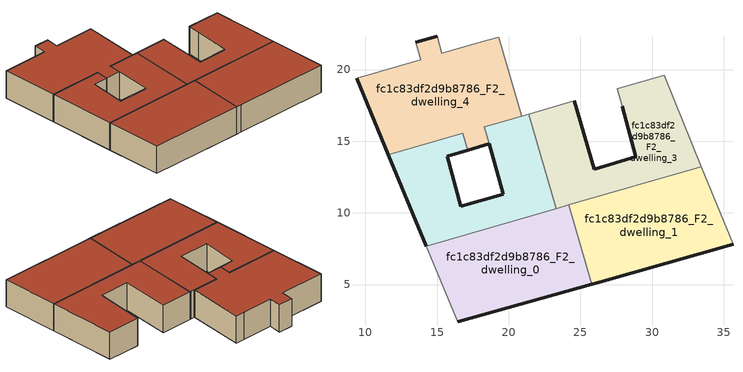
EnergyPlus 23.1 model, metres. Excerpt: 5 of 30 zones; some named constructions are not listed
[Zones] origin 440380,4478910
fc1c83df2d9b8786_F2_dwelling_0
 floor to fc1c83df2d9b8786_F1_dwelling_0 (EU_floor_Construction): 25.8,5.01 24.2,10.56 14.24,7.68 16.43,2.41 z6
 wall outside (EU_wall_Construction): 25.8,5.01 16.43,2.41 z6:9
 wall to fc1c83df2d9b8786_F2_dwelling_1 (EU_wall_Construction): 24.2,10.56 25.8,5.01 z6:9
 wall adiabatic (EU_wall_Construction): 16.43,2.41 14.24,7.68 z6:9
 wall to fc1c83df2d9b8786_F2_dwelling_2 (EU_wall_Construction): 14.24,7.68 23.16,10.26 23.3,10.3 z6:9
 wall to fc1c83df2d9b8786_F2_dwelling_3 (EU_wall_Construction): 23.3,10.3 24.2,10.56 z6:9
 roof outside (EU_roof_Construction): 24.2,10.56 25.8,5.01 16.43,2.41 14.24,7.68 z9
fc1c83df2d9b8786_F2_dwelling_1
 floor to fc1c83df2d9b8786_F1_dwelling_1 (EU_floor_Construction): 35.64,7.8 33.43,13.22 24.2,10.56 25.8,5.01 26.32,5.16 z6
 wall outside (EU_wall_Construction): 35.64,7.8 26.32,5.16 25.8,5.01 z6:9
 wall adiabatic (EU_wall_Construction): 33.43,13.22 35.64,7.8 z6:9
 wall to fc1c83df2d9b8786_F2_dwelling_3 (EU_wall_Construction): 24.2,10.56 33.43,13.22 z6:9
 roof outside (EU_roof_Construction): 33.43,13.22 35.64,7.8 26.32,5.16 25.8,5.01 24.2,10.56 z9
fc1c83df2d9b8786_F2_dwelling_2
 floor to fc1c83df2d9b8786_F1_dwelling_2 (EU_floor_Construction): 23.16,10.26 23.3,10.3 21.4,16.9 21.26,16.86 18.33,16.01 18.3,16 19.61,11.3 16.64,10.46 15.71,13.95 17.14,14.37 16.79,15.57 11.59,14.07 14.24,7.68 z6
 wall outside (EU_wall_Construction): 14.24,7.68 11.59,14.07 / 17.14,14.37 15.71,13.95 16.64,10.46 19.61,11.3 18.63,14.82 z6:9
 wall to fc1c83df2d9b8786_F2_dwelling_3 (EU_wall_Construction): 21.4,16.9 23.3,10.3 z6:9
 wall to fc1c83df2d9b8786_F2_dwelling_4 (EU_wall_Construction): 11.59,14.07 16.79,15.57 17.14,14.37 / 18.63,14.82 18.3,16 18.33,16.01 20.9,16.75 z6:9
 wall to fc1c83df2d9b8786_F2_dwelling_5 (EU_wall_Construction): 20.9,16.75 21.26,16.86 21.4,16.9 z6:9
 roof outside (EU_roof_Construction): 21.4,16.9 23.3,10.3 23.16,10.26 14.24,7.68 11.59,14.07 16.79,15.57 17.14,14.37 15.71,13.95 16.64,10.46 19.61,11.3 18.3,16 18.33,16.01 21.26,16.86 z9
fc1c83df2d9b8786_F2_dwelling_3
 floor to fc1c83df2d9b8786_F1_dwelling_3 (EU_floor_Construction): 33.43,13.22 30.83,19.62 27.57,18.67 28.87,13.92 25.95,13.05 24.57,17.81 21.4,16.9 23.3,10.3 z6
 wall outside (EU_wall_Construction): 24.57,17.81 25.95,13.05 28.87,13.92 27.91,17.42 z6:9
 wall adiabatic (EU_wall_Construction): 30.83,19.62 33.43,13.22 z6:9
 wall to fc1c83df2d9b8786_F2_dwelling_5 (EU_wall_Construction): 27.91,17.42 27.56,18.67 / 27.57,18.67 30.83,19.62 / 21.4,16.9 24.57,17.81 z6:9; 27.57,18.67,8.97 27.56,18.67,6 27.57,18.67,6
 roof outside (EU_roof_Construction): 30.83,19.62 33.43,13.22 23.3,10.3 21.4,16.9 24.57,17.81 25.95,13.05 28.87,13.92 27.57,18.67 z9
fc1c83df2d9b8786_F2_dwelling_4
 floor to fc1c83df2d9b8786_F1_dwelling_4 (EU_floor_Construction): 18.63,14.82 18.3,16 20.9,16.75 19.31,22.27 15.33,21.12 14.99,22.32 13.52,21.91 13.86,20.7 9.37,19.4 11.59,14.07 16.79,15.57 17.14,14.37 z6
 wall outside (EU_wall_Construction): 13.52,21.91 14.99,22.32 / 18.63,14.82 17.14,14.37 / 11.59,14.07 9.37,19.4 z6:9
 wall to fc1c83df2d9b8786_F2_dwelling_6 (EU_wall_Construction): 9.37,19.4 13.86,20.7 13.52,21.91 / 14.99,22.32 15.33,21.12 18.37,22 z6:9
 wall to fc1c83df2d9b8786_F2_dwelling_5 (EU_wall_Construction): 19.31,22.27 20.9,16.75 z6:9
 wall to fc1c83df2d9b8786_F2_dwelling_7 (EU_wall_Construction): 18.37,22 19.31,22.27 z6:9
 roof outside (EU_roof_Construction): 19.31,22.27 20.9,16.75 18.3,16 18.63,14.82 17.14,14.37 16.79,15.57 11.59,14.07 9.37,19.4 13.86,20.7 13.52,21.91 14.99,22.32 15.33,21.12 z9
[SCHEDULE:CONSTANT]
Name | Hourly Value
EU_AlwaysOn | 1
EU_CoolingOff | 0
[SCHEDULE:FILE] Column Number=1; Rows to Skip at Top=0; Number of Hours of Data=8760; Column Separator=Comma; Interpolate to Timestep=No; Minutes per Item=60; Adjust Schedule for Daylight Savings=Yes
Name | File
EU_Step8_GainSchedule_fc1c83df2d9b8786_F2_dwelling_3_f000 | ../../schedules/fc1c83df2d9b8786/fc1c83df2d9b8786_F2_dwelling_3_f000_gain.csv
EU_Step8_GainSchedule_fc1c83df2d9b8786_F2_dwelling_4_f000 | ../../schedules/fc1c83df2d9b8786/fc1c83df2d9b8786_F2_dwelling_4_f000_gain.csv
EU_Step8_GainSchedule_fc1c83df2d9b8786_F2_dwelling_5_f000 | ../../schedules/fc1c83df2d9b8786/fc1c83df2d9b8786_F2_dwelling_5_f000_gain.csv
EU_Step8_GainSchedule_fc1c83df2d9b8786_F2_dwelling_6_f000 | ../../schedules/fc1c83df2d9b8786/fc1c83df2d9b8786_F2_dwelling_6_f000_gain.csv
EU_Step8_GainSchedule_fc1c83df2d9b8786_F2_dwelling_7_f000 | ../../schedules/fc1c83df2d9b8786/fc1c83df2d9b8786_F2_dwelling_7_f000_gain.csv
EU_Step8_GainSchedule_fc1c83df2d9b8786_F2_dwelling_8_f000 | ../../schedules/fc1c83df2d9b8786/fc1c83df2d9b8786_F2_dwelling_8_f000_gain.csv
EU_Step8_GainSchedule_fc1c83df2d9b8786_F2_dwelling_9_f000 | ../../schedules/fc1c83df2d9b8786/fc1c83df2d9b8786_F2_dwelling_9_f000_gain.csv
